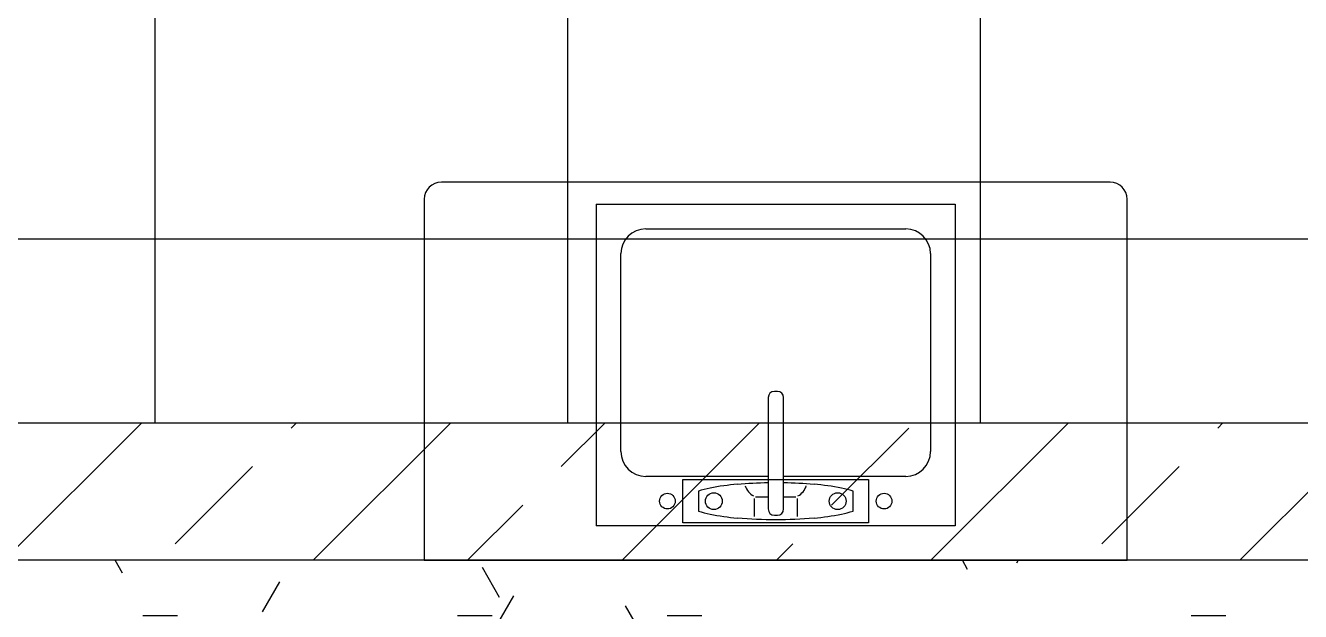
# Model space of a CAD drawing. Header units: millimetres. Extents: x -92759 to 184353, y -15225 to 86714.
# Drawn here: x -63248 to -61394, y 64167 to 65019 of the extents above; entities that cross this region are included whole.
import ezdxf

# ---------------------------------------------------------------- set-up
doc = ezdxf.new("R2010")
doc.units = ezdxf.units.MM
for name, color, linetype in [('0-1', 9, 'Continuous'), ('A-_WALL----_H-1', 9, 'Continuous'), ('A-_WALLPRTN_E', 8, 'Continuous'), ('A-PATT-CONC', 8, 'Continuous'), ('HF', 7, 'Continuous'), ('HFI 02', 7, 'Continuous')]:
    doc.layers.add(name, color=color, linetype=linetype)
doc.layers.add('1599_FURN_RHH_BLK8 _NEW__1ST STY_dwg _2_-1', color=7, linetype='Continuous', true_color=0xaaaaaa)
doc.layers.add('A-_DETA----_E-6', color=7, linetype='Continuous', true_color=0x969696)
doc.layers.add('HFI 9MM FPB', color=94, linetype='Continuous', lineweight=5)

# ---------------------------------------------------------------- blocks, each defined once
blk = doc.blocks.new('1599_FURN_RHH_BLK8 _NEW__1ST STY_dwg _2_-10346281-BLK8_RHH_1ST STOREY PLAN')
at = {"layer": 'A-_DETA----_E-6'}
for p, q in [((-26193.1, -14550), (-27165.1, -14550)), ((-27190.1, -14575), (-27190.1, -15100)), ((-26940.1, -14582), (-26418.1, -14582)), ((-26940.1, -14582), (-26940.1, -15050)), ((-26418.1, -14582), (-26418.1, -15050)), ((-26168.1, -15100), (-26168.1, -14575)), ((-26868.1, -14618), (-26490.1, -14618)), ((-26904.1, -14942), (-26904.1, -14654)), ((-26454.1, -14654), (-26454.1, -14942)), ((-26690.1, -14863.4), (-26690.1, -15025.4)), ((-26676.6, -14854.4), (-26681.1, -14854.4)), ((-26667.6, -15025.4), (-26667.6, -14863.4)), ((-26690.1, -14978), (-26868.1, -14978)), ((-26814.1, -15045.5), (-26814.1, -14982.5)), ((-26814.1, -14982.5), (-26544.1, -14982.5)), ((-26490.1, -14978), (-26667.6, -14978)), ((-26544.1, -14982.5), (-26544.1, -15045.5)), ((-26791.6, -14999.5), (-26791.6, -15028.5)), ((-26710.3, -15010.3), (-26710.3, -15036.2)), ((-26708.4, -15007.9), (-26690.1, -15007.9)), ((-26667.2, -15007.9), (-26649.9, -15007.9)), ((-26647.9, -15010.3), (-26647.9, -15036.2)), ((-26566.6, -15028.5), (-26566.6, -14999.5)), ((-26418.1, -15050), (-26940.1, -15050)), ((-26544.1, -15045.5), (-26814.1, -15045.5)), ((-26681.1, -15034.4), (-26676.6, -15034.4)), ((-27190.1, -15100), (-26168.1, -15100))]:
    blk.add_line(p, q, dxfattribs=at)
for centre, radius in [((-26836.6, -15014), 11.4), ((-26769.1, -15014), 12.3), ((-26589.1, -15014), 12.3), ((-26521.6, -15014), 11.4)]:
    blk.add_circle(centre, radius, dxfattribs=at)
for centre, radius, start, end in [((-27165.1, -14575), 25, 90, 180), ((-26193.1, -14575), 25, 0, 90), ((-26868.1, -14654), 36, 90, 180), ((-26490.1, -14654), 36, 0, 90), ((-26681.1, -14863.4), 9, 90, 180), ((-26676.6, -14863.4), 9, 0, 90), ((-26868.1, -14942), 36, 180, 270), ((-26490.1, -14942), 36, 270, 0), ((-26705.9, -15341.9), 353.6, 94.6876, 101.1975), ((-26679.1, -15668.8), 681.5, 90.9213, 94.6876), ((-26699.1, -14983.8), 25.7, 198.0147, 241.5587), ((-26679.1, -15668.8), 681.5, 85.3124, 89.0296), ((-26659.1, -14983.8), 25.7, 298.4413, 341.9853), ((-26652.3, -15341.9), 353.6, 78.8025, 85.3124), ((-26745.9, -15139.7), 147.4, 101.1975, 108.0457), ((-26612.3, -15139.7), 147.4, 71.9543, 78.8025), ((-26745.9, -14888.3), 147.4, 251.9543, 258.8025), ((-26681.1, -15025.4), 9, 180, 270), ((-26676.6, -15025.4), 9, 270, 0), ((-26612.3, -14888.3), 147.4, 281.1975, 288.0457), ((-26705.9, -14686.1), 353.6, 258.8025, 265.3124), ((-26679.1, -14359.2), 681.5, 265.3124, 270), ((-26679.1, -14359.2), 681.5, 270, 274.6876), ((-26652.3, -14686.1), 353.6, 274.6876, 281.1975)]:
    blk.add_arc(centre, radius, start, end, dxfattribs=at)
blk = doc.blocks.new('A$Cb2bf8f38')
at = {"layer": 'A-_WALL----_H-1'}
h = blk.add_hatch(dxfattribs=at)
h.set_pattern_fill('FP_1', color=256, style=0, pattern_type=2)
h.set_pattern_definition([(0, (-11870.95, 40538.29), (609.6, 152.4), [50.292, -406.908, 50.292, -406.908, -2438.4]), (0, (-11870.95, 40538.29), (609.6, 152.4), [-914.4, 50.292, -864.108, 50.292, -406.908, -1066.8]), (0, (-11870.95, 40538.29), (609.6, 152.4), [-2286, 50.292, -254.508, 50.292, -711.708]), (120, (-11642.35, 40614.49), (-436.7823, 451.7291), [50.292, -406.908, 50.292, -406.908, -2438.4]), (120, (-11642.35, 40614.49), (-436.7823, 451.7291), [-914.4, 50.292, -864.108, 50.292, -406.908, -1066.8]), (120, (-11642.35, 40614.49), (-436.7823, 451.7291), [-2286, 50.292, -254.508, 50.292, -711.708]), (240, (-11566.15, 40919.29), (-172.8177, -604.1291), [50.292, -406.908, 50.292, -406.908, -2438.4]), (240, (-11566.15, 40919.29), (-172.8177, -604.1291), [-914.4, 50.292, -864.108, 50.292, -406.908, -1066.8]), (240, (-11566.15, 40919.29), (-172.8177, -604.1291), [-2286, 50.292, -254.508, 50.292, -711.708])])
h.paths.add_polyline_path([(-23050, 31550), (-17450, 31550), (-17450, 31700), (-27950, 31700), (-27950, 31550), (-23200, 31550)])
h.paths.add_polyline_path([(-28100, 31550), (-28100, 31700), (-30400, 31700), (-30400, 31550), (-29875.1, 31550)])
at = {"layer": 'A-_DETA----_E-6'}
for p, q in [((-18738, 32250), (-19710, 32250)), ((-19735, 32225), (-19735, 31700)), ((-19485, 32218), (-18963, 32218)), ((-19485, 32218), (-19485, 31750)), ((-18963, 32218), (-18963, 31750)), ((-18713, 31700), (-18713, 32225)), ((-19413, 32182), (-19035, 32182)), ((-19449, 31858), (-19449, 32146)), ((-18999, 32146), (-18999, 31858)), ((-19235, 31936.6), (-19235, 31774.6)), ((-19221.5, 31945.6), (-19226, 31945.6)), ((-19212.5, 31774.6), (-19212.5, 31936.6)), ((-19235, 31822), (-19413, 31822)), ((-19359, 31754.5), (-19359, 31817.5)), ((-19359, 31817.5), (-19089, 31817.5)), ((-19035, 31822), (-19212.5, 31822)), ((-19089, 31817.5), (-19089, 31754.5)), ((-19336.5, 31800.5), (-19336.5, 31771.5)), ((-19255.2, 31789.7), (-19255.2, 31763.8)), ((-19253.3, 31792.1), (-19235, 31792.1)), ((-19212.1, 31792.1), (-19194.8, 31792.1)), ((-19192.8, 31789.7), (-19192.8, 31763.8)), ((-19111.5, 31771.5), (-19111.5, 31800.5)), ((-18963, 31750), (-19485, 31750)), ((-19089, 31754.5), (-19359, 31754.5)), ((-19226, 31765.6), (-19221.5, 31765.6)), ((-19735, 31700), (-18713, 31700))]:
    blk.add_line(p, q, dxfattribs=at)
for centre, radius in [((-19381.5, 31786), 11.4), ((-19314, 31786), 12.3), ((-19134, 31786), 12.3), ((-19066.5, 31786), 11.4)]:
    blk.add_circle(centre, radius, dxfattribs=at)
for centre, radius, start, end in [((-19710, 32225), 25, 90, 180), ((-18738, 32225), 25, 0, 90), ((-19413, 32146), 36, 90, 180), ((-19035, 32146), 36, 0, 90), ((-19226, 31936.6), 9, 90, 180), ((-19221.5, 31936.6), 9, 0, 90), ((-19413, 31858), 36, 180, 270), ((-19035, 31858), 36, 270, 0), ((-19250.8, 31458.1), 353.6, 94.6876, 101.1975), ((-19224, 31131.2), 681.5, 90.9213, 94.6876), ((-19244, 31816.2), 25.7, 198.0147, 241.5587), ((-19224, 31131.2), 681.5, 85.3124, 89.0296), ((-19204, 31816.2), 25.7, 298.4413, 341.9853), ((-19197.2, 31458.1), 353.6, 78.8025, 85.3124), ((-19290.8, 31660.3), 147.4, 101.1975, 108.0457), ((-19157.2, 31660.3), 147.4, 71.9543, 78.8025), ((-19290.8, 31911.7), 147.4, 251.9543, 258.8025), ((-19226, 31774.6), 9, 180, 270), ((-19221.5, 31774.6), 9, 270, 0), ((-19157.2, 31911.7), 147.4, 281.1975, 288.0457), ((-19250.8, 32113.9), 353.6, 258.8025, 265.3124), ((-19224, 32440.8), 681.5, 265.3124, 270), ((-19224, 32440.8), 681.5, 270, 274.6876), ((-19197.2, 32113.9), 353.6, 274.6876, 281.1975)]:
    blk.add_arc(centre, radius, start, end, dxfattribs=at)
at = {"layer": 'A-_WALLPRTN_E'}
blk.add_line((-17450, 31700), (-27950, 31700), dxfattribs=at)
at = {"layer": '1599_FURN_RHH_BLK8 _NEW__1ST STY_dwg _2_-1'}
blk.add_blockref('1599_FURN_RHH_BLK8 _NEW__1ST STY_dwg _2_-10346281-BLK8_RHH_1ST STOREY PLAN', (7455.1, 46800), dxfattribs=at)
blk = doc.blocks.new('RCP_B8L1')
at = {"layer": 'A-PATT-CONC'}
h = blk.add_hatch(dxfattribs=at)
h.set_pattern_fill('ANSI37', color=256, scale=189, angle=45)
h.set_pattern_definition([(90, (-15653.8, 491361.7), (-600.075, 0), []), (180, (-15653.8, 491361.7), (-6e-14, -600.075), [])])
h.paths.add_polyline_path([(-18053.79524, 496761.70958), (-18053.79524, 493761.70958), (-15653.79524, 493761.70958), (-15653.79524, 491361.70958), (-6053.79525, 491361.70958), (-6053.79525, 496761.70958)])
at = {"layer": 'HFI 9MM FPB'}
h = blk.add_hatch(dxfattribs=at)
h.set_pattern_fill('ANSI33', color=256, scale=50)
h.paths.add_polyline_path([(-18053.79524, 496761.70958), (-18053.79524, 493761.70958), (-15653.79524, 493761.70958), (-15653.79524, 491361.70958), (-6053.79525, 491361.70958), (-6053.79525, 496761.70958)], flags=16)
h.paths.add_polyline_path([(-18529.04966, 497362.6459), (-16229.04966, 497362.6459), (-16229.04966, 496961.70958), (-15629.04966, 496961.70958), (-15629.04966, 497362.6459), (-6029.04966, 497362.6459), (-6029.04966, 496961.70958), (-5579.04966, 496961.70958), (-5579.04966, 491161.70958), (-16079.04966, 491161.70958), (-16079.04966, 493511.70958), (-18529.04966, 493511.70958)])
at = {"layer": 'HF'}
blk.add_lwpolyline([(-18529.04966, 497362.6459), (-16229.04966, 497362.6459), (-16229.04966, 496961.70958), (-15629.04966, 496961.70958), (-15629.04966, 497362.6459), (-6029.04966, 497362.6459), (-6029.04966, 496961.70958), (-5579.04966, 496961.70958), (-5579.04966, 491161.70958), (-16079.04966, 491161.70958), (-16079.04966, 493511.70958), (-18529.04966, 493511.70958)], close=True, dxfattribs=at)
at = {"layer": 'HFI 02'}
blk.add_lwpolyline([(-18053.79524, 496761.70958), (-18053.79524, 493761.70958), (-15653.79524, 493761.70958), (-15653.79524, 491361.70958), (-6053.79525, 491361.70958), (-6053.79525, 496761.70958)], close=True, dxfattribs=at)

msp = doc.modelspace()

# ---------------------------------------------------------------- block references
at = {"layer": '0-1'}
msp.add_blockref('A$Cb2bf8f38', (-42933, 32541.2), dxfattribs=at)

# ---------------------------------------------------------------- next in the draw order: block references
at = {"layer": 'A-PATT-CONC', "color": 152, "true_color": 0x2776bb}
msp.add_blockref('RCP_B8L1', (-54804, -426920.5), dxfattribs=at)

doc.saveas('drawing.dxf')
